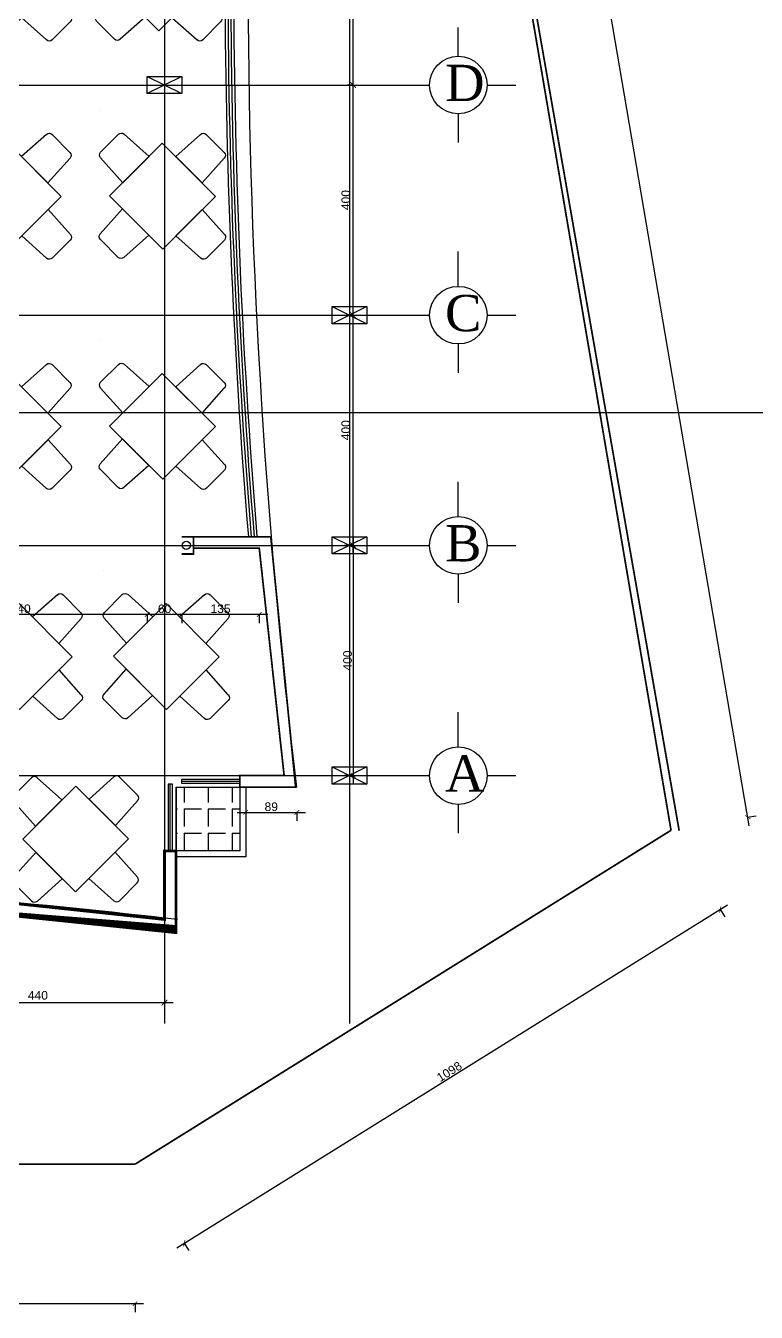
# Model space of a CAD drawing. Extents: x 250879 to 348495, y -51522 to -9360.
# Drawn here: x 308816 to 310086, y -44305 to -42069 of the extents above; entities that cross this region are included whole.
import ezdxf

# ---------------------------------------------------------------- set-up
doc = ezdxf.new("R2010")
doc.units = 0
doc.layers.get('0').update_dxf_attribs({"linetype": 'CONTINUOUS'})
doc.layers.get('DEFPOINTS').update_dxf_attribs({"color": 9, "linetype": 'CONTINUOUS'})
for name, color, linetype in [('AXIS', 1, 'CONTINUOUS'), ('COLUMN', 5, 'CONTINUOUS'), ('FURNITURE', 4, 'CONTINUOUS'), ('TEXT', 3, 'CONTINUOUS'), ('WALL', 7, 'CONTINUOUS'), ('WALL1', 2, 'CONTINUOUS')]:
    doc.layers.add(name, color=color, linetype=linetype)
doc.styles.get("Standard").update_dxf_attribs({"font": 'sanss___.ttf', "height": 15})
doc.styles.add('style2', font='romantic.ttf', dxfattribs={"height": 50})
doc.dimstyles.get("Standard").update_dxf_attribs({"dimtxt": 15, "dimasz": 10, "dimexe": 10, "dimexo": 30, "dimgap": 5, "dimtad": 1, "dimdec": 0, "dimdsep": 46, "dimtxsty": 'Standard', "dimblk1": 'ARCHTICK', "dimblk2": 'ARCHTICK', "dimsah": 1, "dimcen": 2.5, "dimdle": 15, "dimclrd": 3, "dimclre": 3, "dimclrt": 3, "dimazin": 0, "dimtfac": 1, "dimtdec": 0, "dimtmove": 2, "dimatfit": 2, "dimldrblk": 'ARCHTICK', "dimfxl": 1.045499999999997, "dimfxlon": 1, "dimtolj": 1, "dimtzin": 0, "dimarcsym": 0})
doc.dimstyles.new('STANDARD$0', dxfattribs={"dimscale": 0, "dimtxt": 12, "dimasz": 8, "dimexe": 15, "dimexo": 0.0625, "dimgap": 2, "dimtad": 1, "dimdec": 0, "dimzin": 0, "dimdsep": 46, "dimtxsty": 'Standard', "dimblk1": 'ARCHTICK', "dimblk2": 'ARCHTICK', "dimsah": 1, "dimcen": 0.09, "dimdle": 15, "dimclrd": 3, "dimclre": 3, "dimclrt": 3, "dimazin": 0, "dimtfac": 1, "dimtdec": 0, "dimtofl": 0, "dimtmove": 1, "dimatfit": 3, "dimldrblk": 'ARCHTICK', "dimfxl": 1.045499999999997, "dimfxlon": 1, "dimtolj": 1, "dimtzin": 0, "dimarcsym": 0})

# ---------------------------------------------------------------- blocks, each defined once
blk = doc.blocks.new('_ARCHTICK')
at = {"color": 0, "linetype": 'ByBlock', "const_width": 0.15}
blk.add_lwpolyline([(-0.5, -0.5), (0.5, 0.5)], dxfattribs=at)
blk = doc.blocks.new('*D2048')
at = {"layer": 'DEFPOINTS', "color": 0, "linetype": 'ByBlock', "ltscale": 3, "transparency": 16777216}
for p in [(309384.8885531606, -42571.99816644869), (309384.8885531606, -42571.99816644869), (309318.0734364734, -42972.1627527147)]:
    blk.add_point(p, dxfattribs=at)
at = {"layer": 'WALL1', "color": 3, "linetype": 'ByBlock', "lineweight": -2, "ltscale": 3, "transparency": 16777216}
for p, q in [((309384.8885531606, -42571.99816644869), (309374.8885531606, -42571.99816644869)), ((309384.8885531606, -42987.1627527147), (309384.8885531606, -42556.99816644869)), ((309383.8430531606, -42972.1627527147), (309394.8885531606, -42972.1627527147))]:
    blk.add_line(p, q, dxfattribs=at)
at = {"layer": 'WALL1', "color": 3, "linetype": 'ByBlock', "lineweight": -2, "ltscale": 3, "transparency": 16777216, "xscale": 10, "yscale": 10, "zscale": 10}
for p, rotation in [((309384.8885531606, -42571.99816644869), 90), ((309384.8885531606, -42972.1627527147), 270)]:
    blk.add_blockref('_ARCHTICK', p, dxfattribs=dict(at, rotation=rotation))
at = {"layer": 'WALL1', "color": 3, "linetype": 'ByBlock', "ltscale": 3, "transparency": 16777216, "insert": (309372.162215712, -42772.08045958165), "char_height": 15, "attachment_point": 5, "rotation": 90}
blk.add_mtext('\\A1;400', dxfattribs=at)
blk = doc.blocks.new('*D2049')
at = {"layer": 'DEFPOINTS', "color": 0, "linetype": 'ByBlock', "ltscale": 3, "transparency": 16777216}
for p in [(309384.8885531606, -42171.99816644872), (309384.8885531606, -42171.99816644872), (309384.8885531606, -42571.99816644869)]:
    blk.add_point(p, dxfattribs=at)
at = {"layer": 'WALL1', "color": 3, "linetype": 'ByBlock', "lineweight": -2, "ltscale": 3, "transparency": 16777216}
for p, q in [((309384.8885531606, -42171.99816644872), (309374.8885531606, -42171.99816644872)), ((309384.8885531606, -42586.99816644869), (309384.8885531606, -42156.99816644872)), ((309384.8885531606, -42571.99816644869), (309374.8885531606, -42571.99816644869))]:
    blk.add_line(p, q, dxfattribs=at)
at = {"layer": 'WALL1', "color": 3, "linetype": 'ByBlock', "lineweight": -2, "ltscale": 3, "transparency": 16777216, "xscale": 10, "yscale": 10, "zscale": 10}
for p, rotation in [((309384.8885531606, -42171.99816644872), 90), ((309384.8885531606, -42571.99816644869), 270)]:
    blk.add_blockref('_ARCHTICK', p, dxfattribs=dict(at, rotation=rotation))
at = {"layer": 'WALL1', "color": 3, "linetype": 'ByBlock', "ltscale": 3, "transparency": 16777216, "insert": (309372.162215712, -42371.99816644866), "char_height": 15, "attachment_point": 5, "rotation": 90}
blk.add_mtext('\\A1;400', dxfattribs=at)
blk = doc.blocks.new('*D2050')
at = {"layer": 'DEFPOINTS', "color": 0, "linetype": 'ByBlock', "ltscale": 3, "transparency": 16777216}
for p in [(309384.8885531606, -41771.99816644872), (309384.8885531606, -41771.99816644872), (309384.8885531606, -42171.99816644872)]:
    blk.add_point(p, dxfattribs=at)
at = {"layer": 'WALL1', "color": 3, "linetype": 'ByBlock', "lineweight": -2, "ltscale": 3, "transparency": 16777216}
for p, q in [((309384.8885531606, -41771.99816644872), (309374.8885531606, -41771.99816644872)), ((309384.8885531606, -42186.99816644872), (309384.8885531606, -41756.99816644872)), ((309384.8885531606, -42171.99816644872), (309374.8885531606, -42171.99816644872))]:
    blk.add_line(p, q, dxfattribs=at)
at = {"layer": 'WALL1', "color": 3, "linetype": 'ByBlock', "lineweight": -2, "ltscale": 3, "transparency": 16777216, "xscale": 10, "yscale": 10, "zscale": 10}
for p, rotation in [((309384.8885531606, -41771.99816644872), 90), ((309384.8885531606, -42171.99816644872), 270)]:
    blk.add_blockref('_ARCHTICK', p, dxfattribs=dict(at, rotation=rotation))
at = {"layer": 'WALL1', "color": 3, "linetype": 'ByBlock', "ltscale": 3, "transparency": 16777216, "insert": (309372.162215712, -41971.99816644868), "char_height": 15, "attachment_point": 5, "rotation": 90}
blk.add_mtext('\\A1;400', dxfattribs=at)
blk = doc.blocks.new('*D2052')
at = {"layer": 'DEFPOINTS', "color": 0, "linetype": 'ByBlock', "ltscale": 3, "transparency": 16777216}
for p in [(308616.596558321, -43759.28375353797), (309057.0734364734, -43759.28375353797), (308616.596558321, -43767.07146409552)]:
    blk.add_point(p, dxfattribs=at)
at = {"layer": 'WALL1', "color": 3, "linetype": 'ByBlock', "lineweight": -2, "ltscale": 3, "transparency": 16777216}
for p, q in [((309072.0734364734, -43767.07146409552), (308601.596558321, -43767.07146409552)), ((308616.596558321, -43767.07146409552), (308616.596558321, -43777.07146409552)), ((309057.0734364734, -43767.07146409552), (309057.0734364734, -43777.07146409552))]:
    blk.add_line(p, q, dxfattribs=at)
at = {"layer": 'WALL1', "color": 3, "linetype": 'ByBlock', "lineweight": -2, "ltscale": 3, "transparency": 16777216, "xscale": 10, "yscale": 10, "zscale": 10, "rotation": 180}
blk.add_blockref('_ARCHTICK', (308616.596558321, -43767.07146409552), dxfattribs=at)
at = {"layer": 'WALL1', "color": 3, "linetype": 'ByBlock', "lineweight": -2, "ltscale": 3, "transparency": 16777216, "xscale": 10, "yscale": 10, "zscale": 10}
blk.add_blockref('_ARCHTICK', (309057.0734364734, -43767.07146409552), dxfattribs=at)
at = {"layer": 'WALL1', "color": 3, "linetype": 'ByBlock', "ltscale": 3, "transparency": 16777216, "insert": (308836.8349973972, -43754.34512664696), "char_height": 15, "attachment_point": 5}
blk.add_mtext('\\A1;440', dxfattribs=at)
blk = doc.blocks.new('*D21')
at = {"layer": 'DEFPOINTS', "color": 0, "linetype": 'Continuous', "transparency": 16777216}
for p in [(159766.8492707725, -32812.93171002994), (159633.418212931, -32835.69352747883), (160167.4562949472, -35966.25488845536)]:
    blk.add_point(p, dxfattribs=at)
at = {"layer": 'WALL', "color": 3, "linetype": 'Continuous', "lineweight": -2, "transparency": 16777216}
for p, q in [((160303.4097436105, -35958.27946828715), (159764.3268799508, -32798.14531274924)), ((159765.8186588821, -32813.10752067021), (159781.6356680532, -32810.40931920823)), ((160299.8567408983, -35943.66888164673), (160315.6737500695, -35940.97068018475))]:
    blk.add_line(p, q, dxfattribs=at)
at = {"layer": 'WALL', "color": 3, "linetype": 'Continuous', "lineweight": -2, "transparency": 16777216, "xscale": 8, "yscale": 8, "zscale": 8}
for p, rotation in [((159766.8492707725, -32812.93171002994), 99.68081920431923), ((160300.8873527888, -35943.49307100645), 279.6808192043192)]:
    blk.add_blockref('_ARCHTICK', p, dxfattribs=dict(at, rotation=rotation))
at = {"layer": 'WALL', "color": 3, "linetype": 'Continuous', "transparency": 16777216, "insert": (160043.4662859826, -34376.5750855294), "char_height": 15, "attachment_point": 5, "rotation": 279.6808192043193}
blk.add_mtext('\\A1;3176', dxfattribs=at)
blk = doc.blocks.new('*D24')
at = {"layer": 'DEFPOINTS', "color": 0, "linetype": 'Continuous', "transparency": 16777216}
for p in [(157318.4182129309, -36546.69352747884), (159235.4182129309, -36546.69352747884), (159235.4182129309, -36789.02014064544)]:
    blk.add_point(p, dxfattribs=at)
at = {"layer": 'WALL', "color": 3, "linetype": 'Continuous', "lineweight": -2, "transparency": 16777216}
for p, q in [((157303.4182129309, -36789.02014064544), (159250.4182129309, -36789.02014064544)), ((157318.4182129309, -36787.97464064544), (157318.4182129309, -36804.02014064544)), ((159235.4182129309, -36787.97464064544), (159235.4182129309, -36804.02014064544))]:
    blk.add_line(p, q, dxfattribs=at)
at = {"layer": 'WALL', "color": 3, "linetype": 'Continuous', "lineweight": -2, "transparency": 16777216, "xscale": 8, "yscale": 8, "zscale": 8, "rotation": 180}
blk.add_blockref('_ARCHTICK', (157318.4182129309, -36789.02014064544), dxfattribs=at)
at = {"layer": 'WALL', "color": 3, "linetype": 'Continuous', "lineweight": -2, "transparency": 16777216, "xscale": 8, "yscale": 8, "zscale": 8}
blk.add_blockref('_ARCHTICK', (159235.4182129309, -36789.02014064544), dxfattribs=at)
at = {"layer": 'WALL', "color": 3, "linetype": 'Continuous', "transparency": 16777216, "insert": (158276.9182129309, -36779.29380319688), "char_height": 15, "attachment_point": 5}
blk.add_mtext('\\A1;1917', dxfattribs=at)
blk = doc.blocks.new('*D25')
at = {"layer": 'DEFPOINTS', "color": 0, "linetype": 'Continuous', "transparency": 16777216}
for p in [(160167.4562949472, -35966.25488845535), (160253.085292349, -36103.75346476938), (159235.4182129309, -36546.69352747884)]:
    blk.add_point(p, dxfattribs=at)
at = {"layer": 'WALL', "color": 3, "linetype": 'Continuous', "lineweight": -2, "transparency": 16777216}
for p, q in [((159308.3144496495, -36692.12159339702), (160265.8180530323, -36095.82397516524)), ((160252.5326069236, -36102.86599134977), (160261.0147819532, -36116.48622545267)), ((159320.4945249073, -36683.30463037326), (159328.9766999369, -36696.92486447615))]:
    blk.add_line(p, q, dxfattribs=at)
at = {"layer": 'WALL', "color": 3, "linetype": 'Continuous', "lineweight": -2, "transparency": 16777216, "xscale": 8, "yscale": 8, "zscale": 8}
for p, rotation in [((160253.085292349, -36103.75346476938), 31.91311431411811), ((159321.0472103328, -36684.19210379287), 211.9131143141181)]:
    blk.add_blockref('_ARCHTICK', p, dxfattribs=dict(at, rotation=rotation))
at = {"layer": 'WALL', "color": 3, "linetype": 'Continuous', "transparency": 16777216, "insert": (159781.9245918952, -36385.71657581064), "char_height": 15, "attachment_point": 5, "rotation": 31.91311431411812}
blk.add_mtext('\\A1;1098', dxfattribs=at)
blk = doc.blocks.new('T')
at = {"layer": 'FURNITURE'}
for p, q in [((24.26008537464077, 40.2773500981275), (22.02245481364662, 0)), ((59.79252248664852, 45), (29.25238714070292, 45)), ((67.02245481364662, 0), (64.78482425265247, 40.2773500981275)), ((67.02245481364662, 0), (22.02245481364662, 0)), ((-45, -29.7299323269981), (-45, -60.2700676729437)), ((0, -22.5), (-40.2773500981275, -24.73763056099415)), ((0, -22.5), (0, -67.5)), ((90.71160120709101, -22.5), (130.9889513051603, -24.73763056099415)), ((90.71160120709101, -22.5), (90.71160120709101, -67.5)), ((135.711601207091, -29.7299323269981), (135.711601207091, -60.2700676729437)), ((-40.2773500981275, -65.26236943900585), (0, -67.5)), ((130.9889513051603, -65.26236943900585), (90.71160120709101, -67.5)), ((67.8558006035164, -90), (22.8558006035164, -90)), ((25.09343116451055, -130.2773500981275), (22.8558006035164, -90)), ((67.8558006035164, -90), (65.61817004252225, -130.2773500981275)), ((60.62586827651832, -135), (30.08573293057271, -135))]:
    blk.add_line(p, q, dxfattribs=at)
blk.add_lwpolyline([(90.71160120709101, -90), (0, -90), (0, 0), (90.71160120709101, 0)], close=True, dxfattribs=at)
for centre, start, end in [((29.25238714070292, 40), 90, 176.8201698792108), ((59.79252248664852, 40), 3.179830120789212, 90), ((-40.00000000005821, -29.7299323269981), 93.1798301207892, 180), ((130.711601207091, -29.7299323269981), 0, 86.82016987921078), ((-40.00000000005821, -60.2700676729437), 180, 266.8201698792108), ((130.711601207091, -60.2700676729437), 273.1798301207892, 0), ((30.08573293057271, -130), 183.1798301207892, 270), ((60.6258682764601, -130), 270, 356.8201698792108)]:
    blk.add_arc(centre, 5, start, end, dxfattribs=at)
at = {"layer": 'WALL'}
for p, q in [((-81.2861841992708, -65), (-81.2861841992708, -65)), ((124.2175085435156, -65), (124.2175085435156, -65))]:
    blk.add_line(p, q, dxfattribs=at)
blk = doc.blocks.new('COLUMN')
at = {"layer": 'AXIS'}
for p, q in [((236924.6994773077, -9644.256519553426), (236984.6994773077, -9674.256519553426)), ((236984.6994773077, -9644.256519553426), (236924.6994773077, -9674.256519553426))]:
    blk.add_line(p, q, dxfattribs=at)
at = {"layer": 'COLUMN'}
blk.add_lwpolyline([(236924.6994773077, -9644.256519553426), (236984.6994773077, -9644.256519553426), (236984.6994773077, -9674.256519553426), (236924.6994773077, -9674.256519553426)], close=True, dxfattribs=at)
blk = doc.blocks.new('AXISG')
at = {"layer": 'AXIS'}
for p, q in [((307797.615156494, -19949.16446858895), (307797.615156494, -23524.12586554483)), ((305587.5163161242, -21892.8329642961), (307936.9012656476, -21892.8329642961)), ((305587.5163161242, -22292.8329642961), (307936.9012656476, -22292.8329642961)), ((305587.5163161242, -22692.99755056208), (307936.9012656476, -22692.99755056208)), ((305587.5163161242, -23093.16213682806), (307936.9012656476, -23093.16213682806))]:
    blk.add_line(p, q, dxfattribs=at)
at = {"layer": 'WALL', "linetype": 'Continuous'}
for p in [(70521.4569623752, -12233.57644474268), (70842.91567918635, -12633.57644474268), (70842.91567918635, -13033.74103100866), (70842.91567918635, -13433.90561727464)]:
    blk.add_blockref('COLUMN', p, dxfattribs=at)
blk = doc.blocks.new('*D1721')
at = {"layer": 'DEFPOINTS', "color": 0, "linetype": 'Continuous', "transparency": 16777216}
for p in [(309198.1367910619, -43392.32733898106), (309287.0734364734, -43392.32733898071), (309287.0734364734, -43436.24955128258)]:
    blk.add_point(p, dxfattribs=at)
at = {"layer": 'WALL', "color": 3, "linetype": 'Continuous', "lineweight": -2, "transparency": 16777216}
for p, q in [((309183.1367910619, -43436.24955128258), (309302.0734364734, -43436.24955128258)), ((309198.1367910619, -43435.20405128258), (309198.1367910619, -43451.24955128258)), ((309287.0734364734, -43435.20405128258), (309287.0734364734, -43451.24955128258))]:
    blk.add_line(p, q, dxfattribs=at)
at = {"layer": 'WALL', "color": 3, "linetype": 'Continuous', "lineweight": -2, "transparency": 16777216, "xscale": 8, "yscale": 8, "zscale": 8, "rotation": 180}
blk.add_blockref('_ARCHTICK', (309198.1367910619, -43436.24955128258), dxfattribs=at)
at = {"layer": 'WALL', "color": 3, "linetype": 'Continuous', "lineweight": -2, "transparency": 16777216, "xscale": 8, "yscale": 8, "zscale": 8}
blk.add_blockref('_ARCHTICK', (309287.0734364734, -43436.24955128258), dxfattribs=at)
at = {"layer": 'WALL', "color": 3, "linetype": 'Continuous', "transparency": 16777216, "insert": (309242.6051137677, -43426.52321383401), "char_height": 15, "attachment_point": 5}
blk.add_mtext('\\A1;89', dxfattribs=at)
blk = doc.blocks.new('*D1917')
at = {"layer": 'DEFPOINTS', "color": 0, "linetype": 'Continuous', "transparency": 16777216}
for p in [(309384.9919787025, -42972.16275271473), (309384.9919787025, -43372.32733898071), (309384.9919787025, -43372.32733898071)]:
    blk.add_point(p, dxfattribs=at)
at = {"layer": 'WALL', "color": 3, "linetype": 'Continuous', "lineweight": -2, "transparency": 16777216}
for p, q in [((309384.9919787025, -42957.16275271473), (309384.9919787025, -43387.32733898071)), ((309384.9919787025, -42972.16275271473), (309369.9919787025, -42972.16275271473)), ((309384.9919787025, -43372.32733898071), (309369.9919787025, -43372.32733898071))]:
    blk.add_line(p, q, dxfattribs=at)
at = {"layer": 'WALL', "color": 3, "linetype": 'Continuous', "lineweight": -2, "transparency": 16777216, "xscale": 8, "yscale": 8, "zscale": 8}
for p, rotation in [((309384.9919787025, -42972.16275271473), 90), ((309384.9919787025, -43372.32733898071), 270)]:
    blk.add_blockref('_ARCHTICK', p, dxfattribs=dict(at, rotation=rotation))
at = {"layer": 'WALL', "color": 3, "linetype": 'Continuous', "transparency": 16777216, "insert": (309375.265641254, -43172.24504584767), "char_height": 15, "attachment_point": 5, "rotation": 90}
blk.add_mtext('\\A1;400', dxfattribs=at)
blk = doc.blocks.new('*D1939')
at = {"layer": 'DEFPOINTS', "color": 0, "linetype": 'Continuous', "transparency": 16777216}
for p in [(309221.7047426882, -42977.1627527113), (309087.0734364763, -42987.16275271618), (309087.0734364763, -43092.19110930509)]:
    blk.add_point(p, dxfattribs=at)
at = {"layer": 'WALL', "color": 3, "linetype": 'Continuous', "lineweight": -2, "transparency": 16777216}
for p, q in [((309087.0734364763, -43091.14560930509), (309087.0734364763, -43107.19110930509)), ((309221.7047426882, -43091.14560930509), (309221.7047426882, -43107.19110930509)), ((309236.7047426882, -43092.19110930509), (309072.0734364763, -43092.19110930509))]:
    blk.add_line(p, q, dxfattribs=at)
at = {"layer": 'WALL', "color": 3, "linetype": 'Continuous', "lineweight": -2, "transparency": 16777216, "xscale": 8, "yscale": 8, "zscale": 8, "rotation": 180}
blk.add_blockref('_ARCHTICK', (309087.0734364763, -43092.19110930509), dxfattribs=at)
at = {"layer": 'WALL', "color": 3, "linetype": 'Continuous', "lineweight": -2, "transparency": 16777216, "xscale": 8, "yscale": 8, "zscale": 8}
blk.add_blockref('_ARCHTICK', (309221.7047426882, -43092.19110930509), dxfattribs=at)
at = {"layer": 'WALL', "color": 3, "linetype": 'Continuous', "transparency": 16777216, "insert": (309154.3890895823, -43082.45448379069), "char_height": 15, "attachment_point": 5}
blk.add_mtext('\\A1;135', dxfattribs=at)
blk = doc.blocks.new('*D1940')
at = {"layer": 'DEFPOINTS', "color": 0, "linetype": 'Continuous', "transparency": 16777216}
for p in [(309027.0734364734, -42987.16275271473), (309087.0734364763, -42987.16275271618), (309027.0734364734, -43092.19110930509)]:
    blk.add_point(p, dxfattribs=at)
at = {"layer": 'WALL', "color": 3, "linetype": 'Continuous', "lineweight": -2, "transparency": 16777216}
for p, q in [((309027.0734364734, -43091.14560930509), (309027.0734364734, -43107.19110930509)), ((309087.0734364763, -43091.14560930509), (309087.0734364763, -43107.19110930509)), ((309102.0734364763, -43092.19110930509), (309012.0734364734, -43092.19110930509))]:
    blk.add_line(p, q, dxfattribs=at)
at = {"layer": 'WALL', "color": 3, "linetype": 'Continuous', "lineweight": -2, "transparency": 16777216, "xscale": 8, "yscale": 8, "zscale": 8, "rotation": 180}
blk.add_blockref('_ARCHTICK', (309027.0734364734, -43092.19110930509), dxfattribs=at)
at = {"layer": 'WALL', "color": 3, "linetype": 'Continuous', "lineweight": -2, "transparency": 16777216, "xscale": 8, "yscale": 8, "zscale": 8}
blk.add_blockref('_ARCHTICK', (309087.0734364763, -43092.19110930509), dxfattribs=at)
at = {"layer": 'WALL', "color": 3, "linetype": 'Continuous', "transparency": 16777216, "insert": (309057.0734364748, -43082.45448379069), "char_height": 15, "attachment_point": 5}
blk.add_mtext('\\A1;60', dxfattribs=at)
blk = doc.blocks.new('*D1941')
at = {"layer": 'DEFPOINTS', "color": 0, "linetype": 'Continuous', "transparency": 16777216}
for p in [(309027.0734364734, -42987.16275271473), (308586.5965583209, -43077.90223096238), (308586.5965583209, -43092.19110930509)]:
    blk.add_point(p, dxfattribs=at)
at = {"layer": 'WALL', "color": 3, "linetype": 'Continuous', "lineweight": -2, "transparency": 16777216}
for p, q in [((308586.5965583209, -43091.14560930509), (308586.5965583209, -43107.19110930509)), ((309027.0734364734, -43091.14560930509), (309027.0734364734, -43107.19110930509)), ((309042.0734364734, -43092.19110930509), (308571.5965583209, -43092.19110930509))]:
    blk.add_line(p, q, dxfattribs=at)
at = {"layer": 'WALL', "color": 3, "linetype": 'Continuous', "lineweight": -2, "transparency": 16777216, "xscale": 8, "yscale": 8, "zscale": 8, "rotation": 180}
blk.add_blockref('_ARCHTICK', (308586.5965583209, -43092.19110930509), dxfattribs=at)
at = {"layer": 'WALL', "color": 3, "linetype": 'Continuous', "lineweight": -2, "transparency": 16777216, "xscale": 8, "yscale": 8, "zscale": 8}
blk.add_blockref('_ARCHTICK', (309027.0734364734, -43092.19110930509), dxfattribs=at)
at = {"layer": 'WALL', "color": 3, "linetype": 'Continuous', "transparency": 16777216, "insert": (308806.8349973971, -43082.46477185653), "char_height": 15, "attachment_point": 5}
blk.add_mtext('\\A1;440', dxfattribs=at)
blk = doc.blocks.new('site77')
at = {"layer": 'WALL', "linetype": 'Continuous'}
for points, const_width in [([(159633.4182129309, -32835.69352747884), (157318.4182129309, -32835.69352747884), (157318.4182129309, -36546.69352747884), (159235.4182129309, -36546.69352747884)], 3), ([(159633.4182129309, -32835.69352747884), (160181.5948755989, -35967.07394935451)], 2.999999999999999), ([(159633.4182129309, -32835.69352747884), (160167.4562949472, -35966.25488845535)], 3), ([(159235.4182129309, -36546.69352747884), (160167.4562949472, -35966.25488845535)], 3)]:
    blk.add_lwpolyline(points, dxfattribs=dict(at, const_width=const_width))
for p1, p2, distance, picture, middle in [((160167.4562949472, -35966.25488845535), (159633.4182129309, -32835.69352747884), -135.3585886831965, '*D21', (160043.4662859826, -34376.5750855294)), ((159235.4182129309, -36546.69352747884), (160167.4562949472, -35966.25488845535), -161.98204741397785, '*D25', (159781.9245918952, -36385.71657581064))]:
    dim = blk.add_aligned_dim(p1=p1, p2=p2, distance=distance, dimstyle='STANDARD$0', override={"dimscale": 1}, dxfattribs=at)
    dim.commit()
    dim.dimension.update_dxf_attribs({"geometry": picture, "text_midpoint": middle})
dim = blk.add_linear_dim(base=(159235.4182129309, -36789.02014064544), p1=(157318.4182129309, -36546.69352747884), p2=(159235.4182129309, -36546.69352747884), dimstyle='STANDARD$0', override={"dimscale": 1}, dxfattribs=at)
dim.commit()
dim.dimension.update_dxf_attribs({"geometry": '*D24', "text_midpoint": (158276.9182129309, -36779.29380319688)})

msp = doc.modelspace()

# ---------------------------------------------------------------- hatches: boundary and pattern name
at = {"layer": 'AXIS'}
h = msp.add_hatch(dxfattribs=at)
h.set_pattern_fill('ANGLE', color=256, scale=6, style=0)
h.set_pattern_definition([(0, (70581.10127958219, -52231.4192722681), (0, -41.91), [30.48, -11.43]), (270, (70581.10127958219, -52231.4192722681), (-41.91, -2.566247367613279e-15), [30.48, -11.43])])
h.paths.add_polyline_path([(309188.1367910619, -43503.39069356932), (309077.0734364733, -43503.39069356926), (309077.0734364733, -43392.32733898074), (309188.1367910619, -43392.32733898103)])

# ---------------------------------------------------------------- linework, layer by layer
for p, q in [((309057.0734364734, -39780.65993761762), (309057.0734364734, -43803.29106769748)), ((309567.818229902, -42122.0552068405), (309567.818229902, -42072.0552068405)), ((307211.665082009, -42171.99816644875), (309517.8182624381, -42171.99816644875)), ((309617.818229902, -42172.0552068405), (309667.818229902, -42172.0552068405)), ((309567.818229902, -42222.0552068405), (309567.818229902, -42272.0552068405)), ((309567.818229902, -42522.0552068405), (309567.818229902, -42461.62655715734)), ((306969.7706952122, -42571.99816644875), (309517.8182624381, -42571.99816644875)), ((309617.818229902, -42572.0552068405), (309667.818229902, -42572.0552068405)), ((309567.818229902, -42622.0552068405), (309567.818229902, -42672.0552068405)), ((309567.818229902, -42922.21979310648), (309567.818229902, -42861.79114342332)), ((309617.818229902, -42972.21979310648), (309667.818229902, -42972.21979310648)), ((309567.818229902, -43022.21979310648), (309567.818229902, -43072.21979310648)), ((309567.818229902, -43322.38437937246), (309567.818229902, -43261.9557296893)), ((307421.4325410841, -43372.32733898071), (309517.8182624381, -43372.32733898071)), ((309617.818229902, -43372.38437937246), (309667.818229902, -43372.38437937246)), ((309567.818229902, -43422.38437937246), (309567.818229902, -43472.38437937246))]:
    msp.add_line(p, q, dxfattribs=at)
for centre in [(309567.818229902, -42172.0552068405), (309567.818229902, -42572.0552068405), (309567.818229902, -42972.21979310648), (309567.818229902, -43372.38437937246)]:
    msp.add_circle(centre, 50, dxfattribs=at)
at = {"layer": 'FURNITURE', "ltscale": 3}
for points in [[(309087.0734364734, -43386.15627937996), (309087.0734364734, -43378.49839858163), (309188.1367910618, -43378.49839858185), (309188.1367910618, -43386.15627938018)], [(309070.9023768726, -43387.32733898071), (309063.2444960743, -43387.32733898071), (309063.2444960743, -43503.39069356923), (309070.9023768726, -43503.39069356923)], [(309070.9023768725, -43387.32733898071), (309063.2444960742, -43387.32733898071), (309063.2444960742, -43503.39069356923), (309070.9023768725, -43503.39069356923)]]:
    msp.add_lwpolyline(points, close=True, dxfattribs=at)
for points in [[(309057.0734364734, -43392.32733898085), (309057.0734364733, -43622.32733898085), (308651.8943428001, -43579.04638838176), (308651.8943428001, -43553.98419830581)], [(309077.0734364734, -43392.32733898065), (309077.0734364734, -43523.39069356923)], [(309077.0734364733, -43392.32733898065), (309077.0734364733, -43523.39069356923)], [(309077.0734364733, -43392.32733898074), (309208.1367910618, -43392.32733898109)]]:
    msp.add_lwpolyline(points, dxfattribs=at)
at = {"layer": 'FURNITURE'}
for points in [[(309198.136791062, -43392.32733898071), (309198.136791062, -43513.39069356932), (309077.0734364734, -43513.39069356926)], [(309198.1367910619, -43392.32733898071), (309198.1367910619, -43513.39069356932), (309077.0734364733, -43513.39069356926)]]:
    msp.add_lwpolyline(points, dxfattribs=at)
for points in [[(309077.0734364735, -43392.32733898074), (309188.136791062, -43392.32733898079), (309188.136791062, -43503.39069356932), (309077.0734364735, -43503.39069356926)], [(309077.0734364734, -43392.32733898074), (309188.1367910619, -43392.32733898079), (309188.1367910619, -43503.39069356932), (309077.0734364734, -43503.39069356926)]]:
    msp.add_lwpolyline(points, close=True, dxfattribs=at)
for radius in [11924.27436566749, 11914.27436566749]:
    msp.add_arc((321091.3583923726, -41972.0804595817), radius, 175.2613087709565, 184.7386912290434, dxfattribs=at)
at = {"layer": 'WALL', "linetype": 'Continuous'}
msp.add_line((309134.0734364763, -42957.16275271618), (309087.0734364763, -42957.16275271618), dxfattribs=at)
msp.add_line((309134.0734364763, -42957.16275271618), (309087.0734364763, -42957.16275271618), dxfattribs=at)
at = {"layer": 'WALL', "color": 4, "linetype": 'Continuous'}
msp.add_xline((336888.4563271703, -42741.55403033179), (-1, 0), dxfattribs=at)
at = {"layer": 'WALL', "linetype": 'Continuous', "const_width": 3}
for points in [[(309188.1367910614, -43392.32733897779), (309284.9856932885, -43392.32733897705), (309241.704742688, -42957.16275271121), (309087.0734364763, -42957.16275271618)], [(309087.0734364763, -42987.16275271618), (309107.6116201885, -42987.16275271618), (309107.6116201885, -42957.16275271618)], [(309107.6116201885, -42977.16275271175), (309221.7047426882, -42977.1627527113), (309264.9856932884, -43372.32733897712), (309188.1367910614, -43372.32733897747), (309188.1367910614, -43392.32733897747)], [(308631.8975836221, -43553.98419830579), (308631.8943350676, -43599.15390570167), (309077.0734364692, -43642.32733898042), (309077.0734364737, -43503.39069356937)]]:
    msp.add_lwpolyline(points, dxfattribs=at)
at = {"layer": 'WALL', "linetype": 'Continuous', "ltscale": 3}
msp.add_lwpolyline([(309077.0734364734, -43392.32733898088), (309077.0734364733, -43642.32733898088), (308631.8943428001, -43599.04638838176), (308631.8943428001, -43553.98419830579)], dxfattribs=at)
at = {"layer": 'WALL', "linetype": 'Continuous', "ltscale": 3, "const_width": 5}
for points in [[(309077.0734364737, -43503.39069356937), (309077.0734364733, -43642.32733898088), (308631.8943428001, -43599.04638838174), (308631.8943428001, -43553.98419830579)], [(308651.8943428001, -43553.98419830581), (308651.8943428001, -43579.04638838176), (309057.0734364733, -43622.32733898085), (309057.0734364734, -43503.39069356937), (309077.0734364734, -43503.3906935694)]]:
    msp.add_lwpolyline(points, dxfattribs=at)
at = {"layer": 'WALL', "linetype": 'Continuous'}
msp.add_circle((309094.8743507922, -42972.16275271618), 7.047040715464391, dxfattribs=at)
msp.add_arc((307656.826557068, -55939.5476664885), 12398.96316262905, 83.41190858256937, 85.09674604316889, dxfattribs=at)
msp.add_arc((307656.826557068, -55939.5476664885), 12398.96316262905, 83.41190858256937, 85.09674604316889, dxfattribs=at)
at = {"layer": 'WALL1'}
for p, q in [((309067.0734364734, -43503.39069356923), (309067.0734364734, -43387.32733898071)), ((309067.0734364734, -43503.39069356923), (309067.0734364734, -43387.32733898071)), ((309188.1367910618, -43382.32733898103), (309087.0734364734, -43382.32733898078))]:
    msp.add_line(p, q, dxfattribs=at)
for centre, radius, start, end in [((321167.9223786519, -41975.4653216628), 11965.83883069688, 173.1670683483619, 186.800285549781), ((321091.3583923726, -41972.0804595817), 11929.27436566749, 175.2613087709565, 184.7386912290434), ((321091.3583923726, -41972.0804595817), 11919.27436566749, 175.2613087709565, 184.7386912290434)]:
    msp.add_arc(centre, radius, start, end, dxfattribs=at)

# ---------------------------------------------------------------- block references
at = {"layer": 'WALL', "linetype": 'Continuous'}
for name, p in [('AXISG', (1580.916996790504, -20279.16520215265)), ('site77', (149770.2785266197, -7501.140052703857))]:
    msp.add_blockref(name, p, dxfattribs=at)
at = {"layer": 'WALL1'}
for p, xscale, yscale, zscale, rotation in [((308693.4079488471, -41985.57409991021), -1.440000000011358, 1.440000000002328, 1.44, 134.9999999999999), ((308954.9234205522, -41985.57409991021), -1.440000000011358, 1.440000000002328, 1.44, 134.9999999999999), ((308693.4079488471, -42364.85523928655), -1.440000000011358, 1.440000000002328, 1.44, 134.9999999999999), ((308961.5257387402, -42364.85523928655), -1.440000000011358, 1.440000000002328, 1.44, 134.9999999999999), ((308693.4079488471, -42764.85523928655), -1.440000000011358, 1.440000000002328, 1.44, 134.9999999999999), ((308961.5257387402, -42764.85523928655), -1.440000000011358, 1.440000000002328, 1.44, 134.9999999999999), ((308712.5162566977, -43165.01982555252), -1.440000000011358, 1.440000000002328, 1.44, 134.9999999999999), ((308968.0903639478, -43165.01982555252), -1.440000000011358, 1.440000000002328, 1.44, 134.9999999999999), ((308810.4481833099, -43482.93618494484), 1.440000000001067, 1.440000000001067, 1.440000000001067, 44.99999999959059)]:
    msp.add_blockref('T', p, dxfattribs=dict(at, xscale=xscale, yscale=yscale, zscale=zscale, rotation=rotation))

# ---------------------------------------------------------------- texts
at = {"layer": 'TEXT', "char_height": 63, "attachment_point": 1, "style": 'style2'}
for s, insert, width in [('D', (309544.73000412, -42136.88346245162), 240.4607), ('C', (309544.73000412, -42536.88346245162), 240.4607), ('B', (309544.73000412, -42937.0480487176), 240.46074), ('A', (309544.73000412, -43337.21263498358), 240.46074)]:
    msp.add_mtext(s, dxfattribs=dict(at, insert=insert, width=width))

# ---------------------------------------------------------------- dimensions: what is measured, and where the dimension line sits
at = {"layer": 'WALL', "linetype": 'Continuous'}
dim = msp.add_linear_dim(base=(309384.9919787025, -43372.32733898071), p1=(309384.9919787025, -42972.16275271473), p2=(309384.9919787025, -43372.32733898071), angle=90, dimstyle='STANDARD$0', override={"dimscale": 1}, dxfattribs=at)
dim.commit()
dim.dimension.update_dxf_attribs({"geometry": '*D1917', "text_midpoint": (309375.265641254, -43172.24504584767)})
for base, p1, p2, picture, middle in [((309087.0734364763, -43092.19110930509), (309221.7047426882, -42977.1627527113), (309087.0734364763, -42987.16275271618), '*D1939', (309154.3890895823, -43082.45448379069)), ((308586.5965583209, -43092.19110930509), (309027.0734364734, -42987.16275271473), (308586.5965583209, -43077.90223096238), '*D1941', (308806.8349973971, -43082.46477185653)), ((309027.0734364734, -43092.19110930509), (309087.0734364763, -42987.16275271618), (309027.0734364734, -42987.16275271473), '*D1940', (309057.0734364748, -43082.45448379069)), ((309287.0734364734, -43436.24955128258), (309198.1367910619, -43392.32733898106), (309287.0734364734, -43392.32733898071), '*D1721', (309242.6051137677, -43426.52321383401))]:
    dim = msp.add_linear_dim(base=base, p1=p1, p2=p2, dimstyle='STANDARD$0', override={"dimscale": 1}, dxfattribs=at)
    dim.commit()
    dim.dimension.update_dxf_attribs({"geometry": picture, "text_midpoint": middle})
at = {"layer": 'WALL1', "linetype": 'ByBlock', "ltscale": 3}
for base, p1, p2, picture, middle in [((309384.8885531606, -41771.99816644872), (309384.8885531606, -42171.99816644872), (309384.8885531606, -41771.99816644872), '*D2050', (309372.162215712, -41971.99816644868)), ((309384.8885531606, -42171.99816644872), (309384.8885531606, -42571.99816644869), (309384.8885531606, -42171.99816644872), '*D2049', (309372.162215712, -42371.99816644866)), ((309384.8885531606, -42571.99816644869), (309318.0734364734, -42972.1627527147), (309384.8885531606, -42571.99816644869), '*D2048', (309372.162215712, -42772.08045958165))]:
    dim = msp.add_linear_dim(base=base, p1=p1, p2=p2, angle=90, dimstyle='Standard', override={"dimtmove": 1}, dxfattribs=at)
    dim.commit()
    dim.dimension.update_dxf_attribs({"geometry": picture, "text_midpoint": middle})
dim = msp.add_linear_dim(base=(308616.596558321, -43767.07146409552), p1=(309057.0734364734, -43759.28375353797), p2=(308616.596558321, -43759.28375353797), angle=180, dimstyle='Standard', dxfattribs=at)
dim.commit()
dim.dimension.update_dxf_attribs({"geometry": '*D2052', "text_midpoint": (308836.8349973972, -43754.34512664696)})

doc.saveas('drawing.dxf')
